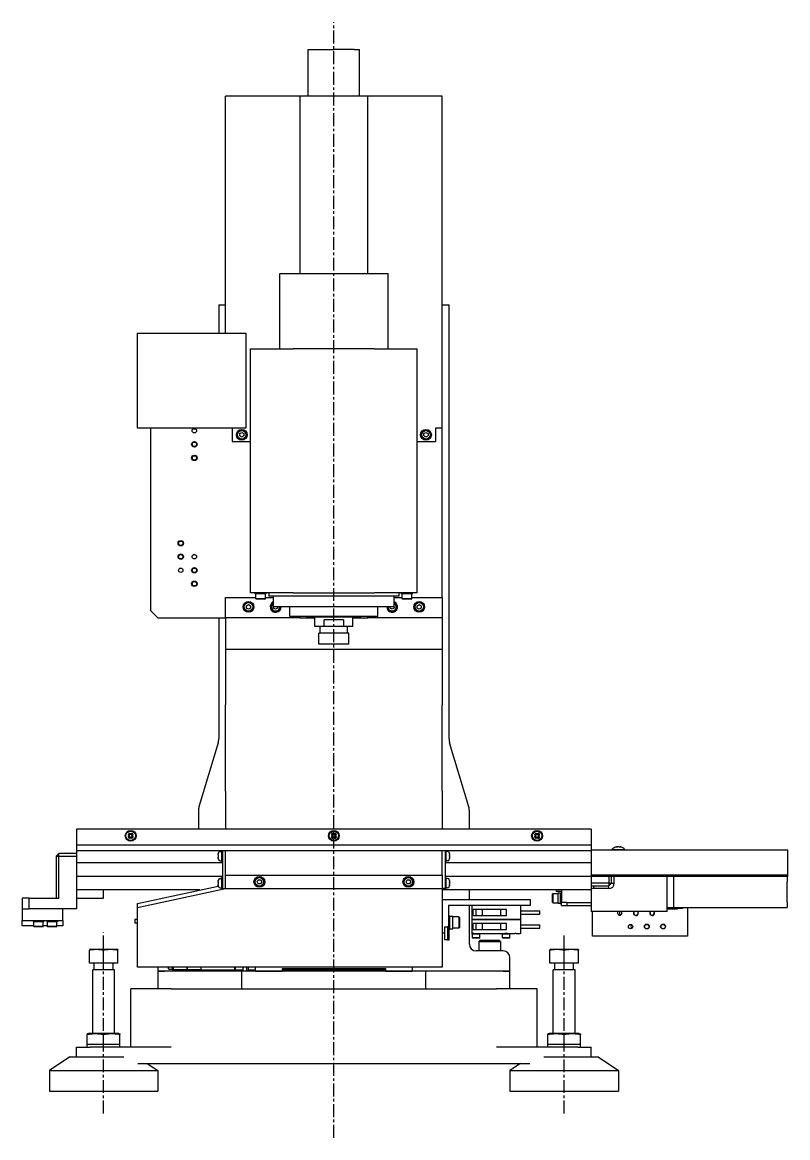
# Model space of a CAD drawing. Header units: millimetres. Extents: x 946 to 5662, y 744 to 2656.
# Drawn here: x 1046 to 1611, y 744 to 1568 of the extents above; entities that cross this region are included whole.
import ezdxf

# ---------------------------------------------------------------- set-up
doc = ezdxf.new("R2010")
doc.units = ezdxf.units.MM
doc.header["$LTSCALE"] = 0.3
doc.linetypes.add('CENTER', pattern=[50.8, 31.75, -6.35, 6.35, -6.35])
for name, color, linetype in [('Bed', 5, 'Continuous'), ('Center', 7, 'CENTER'), ('Culumn', 1, 'Continuous'), ('Head', 6, 'Continuous'), ('Suddle', 22, 'Continuous'), ('Table', 163, 'Continuous')]:
    doc.layers.add(name, color=color, linetype=linetype)

msp = doc.modelspace()

# ---------------------------------------------------------------- linework, layer by layer
at = {"layer": 'Bed'}
for p, q in [((1251.31, 1128.09), (1196.31, 1128.09)), ((1196.31, 1104.52), (1196.31, 1063.69)), ((1356.31, 1104.52), (1356.31, 1063.69)), ((1196.31, 1098.09), (1196.31, 1098.09)), ((1196.31, 1000.11), (1196.31, 1063.69)), ((1356.31, 1000.11), (1356.31, 1063.69)), ((1196.31, 1000.11), (1196.31, 972.09)), ((1356.31, 1000.11), (1356.31, 972.09)), ((1095.81, 883.09), (1095.81, 882.65)), ((1101.06, 883.09), (1095.81, 883.09)), ((1095.81, 883.09), (1095.81, 882.65)), ((1095.81, 873.09), (1095.81, 882.65)), ((1111.56, 883.09), (1101.06, 883.09)), ((1106.31, 873.09), (1106.31, 882.65)), ((1116.81, 883.09), (1111.56, 883.09)), ((1116.81, 883.09), (1116.81, 882.65)), ((1116.81, 883.09), (1116.81, 882.65)), ((1116.81, 873.09), (1116.81, 882.65)), ((1435.81, 883.09), (1435.81, 882.65)), ((1441.06, 883.09), (1435.81, 883.09)), ((1435.81, 883.09), (1435.81, 882.65)), ((1435.81, 873.09), (1435.81, 882.65)), ((1451.56, 883.09), (1441.06, 883.09)), ((1446.31, 873.09), (1446.31, 882.65)), ((1456.81, 883.09), (1451.56, 883.09)), ((1456.81, 883.09), (1456.81, 882.65)), ((1456.81, 883.09), (1456.81, 882.65)), ((1456.81, 873.09), (1456.81, 882.65)), ((1106.31, 873.09), (1095.81, 873.09)), ((1099.31, 868.09), (1099.31, 873.09)), ((1116.81, 873.09), (1106.31, 873.09)), ((1113.31, 868.09), (1113.31, 873.09)), ((1446.31, 873.09), (1435.81, 873.09)), ((1439.31, 868.09), (1439.31, 873.09)), ((1456.81, 873.09), (1446.31, 873.09)), ((1453.31, 868.09), (1453.31, 873.09)), ((1114.31, 868.09), (1098.31, 868.09)), ((1098.31, 821.09), (1098.31, 868.09)), ((1114.31, 821.09), (1114.31, 868.09)), ((1146.31, 867.09), (1146.31, 854.09)), ((1208.31, 854.09), (1208.31, 867.09)), ((1344.31, 854.09), (1344.31, 867.09)), ((1406.31, 854.09), (1406.31, 867.09)), ((1454.31, 868.09), (1438.31, 868.09)), ((1438.31, 821.09), (1438.31, 868.09)), ((1454.31, 821.09), (1454.31, 868.09)), ((1156.31, 854.09), (1126.31, 854.09)), ((1126.31, 811.09), (1126.31, 854.09)), ((1156.31, 854.09), (1396.31, 854.09)), ((1426.31, 854.09), (1396.31, 854.09)), ((1426.31, 811.09), (1426.31, 854.09)), ((1095.25, 821.09), (1094.31, 820.84)), ((1094.31, 820.84), (1094.31, 820.34)), ((1094.31, 820.84), (1094.31, 820.34)), ((1094.31, 813.09), (1094.31, 820.34)), ((1117.47, 821.09), (1095.25, 821.09)), ((1106.31, 813.09), (1106.31, 820.35)), ((1117.47, 821.09), (1118.31, 820.86)), ((1118.31, 820.86), (1118.31, 820.36)), ((1118.31, 820.86), (1118.31, 820.36)), ((1118.31, 813.09), (1118.31, 820.36)), ((1435.25, 821.09), (1434.31, 820.84)), ((1434.31, 820.84), (1434.31, 820.34)), ((1434.31, 820.84), (1434.31, 820.34)), ((1434.31, 813.09), (1434.31, 820.34)), ((1457.47, 821.09), (1435.25, 821.09)), ((1446.31, 813.09), (1446.31, 820.35)), ((1457.47, 821.09), (1458.31, 820.86)), ((1458.31, 820.86), (1458.31, 820.36)), ((1458.31, 820.86), (1458.31, 820.36)), ((1458.31, 813.09), (1458.31, 820.36)), ((1086.31, 811.09), (1096.31, 811.09)), ((1086.31, 803.95), (1086.31, 811.09)), ((1106.31, 813.09), (1094.31, 813.09)), ((1094.31, 811.09), (1094.31, 813.09)), ((1156.31, 811.09), (1096.31, 811.09)), ((1118.31, 813.09), (1106.31, 813.09)), ((1118.31, 811.09), (1118.31, 813.09)), ((1456.31, 811.09), (1396.31, 811.09)), ((1446.31, 813.09), (1434.31, 813.09)), ((1434.31, 811.09), (1434.31, 813.09)), ((1458.31, 813.09), (1446.31, 813.09)), ((1456.31, 811.09), (1466.31, 811.09)), ((1458.31, 811.09), (1458.31, 813.09)), ((1466.31, 803.95), (1466.31, 811.09)), ((1081.31, 803.95), (1066.31, 793.95)), ((1081.31, 803.95), (1121.31, 803.95)), ((1131.66, 799.09), (1420.97, 799.09)), ((1138.6, 799.09), (1146.31, 793.95)), ((1414.03, 799.09), (1406.31, 793.95)), ((1431.31, 803.95), (1471.31, 803.95)), ((1471.31, 803.95), (1486.31, 793.95)), ((1066.31, 793.95), (1146.31, 793.95)), ((1066.31, 793.95), (1066.31, 778.59)), ((1146.31, 793.95), (1146.31, 778.59)), ((1406.31, 793.95), (1486.31, 793.95)), ((1406.31, 793.95), (1406.31, 778.59)), ((1486.31, 793.95), (1486.31, 778.59)), ((1066.31, 778.59), (1146.31, 778.59)), ((1406.31, 778.59), (1486.31, 778.59))]:
    msp.add_line(p, q, dxfattribs=at)
for centre, start, end in [((1181.31, 1038.56), 343.30076, 0), ((1371.31, 1038.56), 180, 196.69924)]:
    msp.add_arc(centre, 10, start, end, dxfattribs=at)
for points, weights in [([(1101.06, 883.09), (1098.63, 883.09), (1095.81, 882.65)], [1, 1.0648829546, 1.0525599143]), ([(1106.31, 882.65), (1103.5, 883.09), (1101.06, 883.09)], [1.0525599143, 1.0648829546, 1]), ([(1111.56, 883.09), (1109.13, 883.09), (1106.31, 882.65)], [1, 1.0648829546, 1.0525599143]), ([(1116.81, 882.65), (1114, 883.09), (1111.56, 883.09)], [1.0525599143, 1.0648829546, 1]), ([(1441.06, 883.09), (1438.63, 883.09), (1435.81, 882.65)], [1, 1.0648829546, 1.0525599143]), ([(1446.31, 882.65), (1443.5, 883.09), (1441.06, 883.09)], [1.0525599143, 1.0648829546, 1]), ([(1451.56, 883.09), (1449.13, 883.09), (1446.31, 882.65)], [1, 1.0648829546, 1.0525599143]), ([(1456.81, 882.65), (1454, 883.09), (1451.56, 883.09)], [1.0525599143, 1.0648829546, 1]), ([(1106.31, 820.35), (1100.32, 821.27), (1094.31, 820.34)], [1.16010290455, 1.33784304892, 1.15825961172]), ([(1118.31, 820.36), (1112.32, 821.29), (1106.31, 820.35)], [1.1622566852, 1.341650574, 1.16039809651]), ([(1446.31, 820.35), (1440.32, 821.27), (1434.31, 820.34)], [1.16010290455, 1.33784304892, 1.15825961172]), ([(1458.31, 820.36), (1452.32, 821.29), (1446.31, 820.35)], [1.1622566852, 1.341650574, 1.16039809651])]:
    msp.add_rational_spline(points, weights, degree=2, dxfattribs=at)
at = {"layer": 'Center'}
for p, q in [((1276.31, 744.23), (1276.31, 1567.6)), ((1106.31, 762.05), (1106.31, 895.61)), ((1446.31, 762.05), (1446.31, 894.35))]:
    msp.add_line(p, q, dxfattribs=at)
at = {"layer": 'Culumn'}
for p, q in [((1191.31, 1359.09), (1196.31, 1359.09)), ((1191.31, 1359.09), (1191.31, 1338.09)), ((1356.31, 1359.09), (1361.31, 1359.09)), ((1361.31, 1038.56), (1361.31, 1359.09)), ((1191.31, 1128.09), (1191.31, 1038.56)), ((1190.89, 1035.68), (1176.74, 988.5)), ((1375.89, 988.5), (1361.74, 1035.68)), ((1176.31, 985.62), (1176.31, 972.09)), ((1376.31, 972.09), (1376.31, 985.62))]:
    msp.add_line(p, q, dxfattribs=at)
for centre, start, end in [((1186.31, 985.62), 163.30076, 180), ((1366.31, 985.62), 0, 16.69924)]:
    msp.add_arc(centre, 10, start, end, dxfattribs=at)
at = {"layer": 'Head'}
for p, q in [((1257.31, 1547.59), (1276.31, 1547.59)), ((1257.31, 1513.09), (1257.31, 1547.59)), ((1291.31, 1547.59), (1276.31, 1547.59)), ((1291.31, 1547.59), (1295.31, 1547.59)), ((1295.31, 1513.09), (1295.31, 1547.59)), ((1251.31, 1513.09), (1196.31, 1513.09)), ((1196.31, 1338.09), (1196.31, 1513.09)), ((1301.31, 1513.09), (1251.31, 1513.09)), ((1251.31, 1382.09), (1251.31, 1513.09)), ((1356.31, 1513.09), (1301.31, 1513.09)), ((1301.31, 1382.09), (1301.31, 1513.09)), ((1356.31, 1268.09), (1356.31, 1513.09)), ((1236.31, 1382.09), (1316.31, 1382.09)), ((1236.31, 1326.49), (1236.31, 1382.09)), ((1316.31, 1326.49), (1316.31, 1382.09)), ((1131.31, 1338.09), (1211.31, 1338.09)), ((1131.31, 1268.09), (1131.31, 1338.09)), ((1211.31, 1338.09), (1211.31, 1268.09)), ((1214.71, 1326.49), (1246.31, 1326.49)), ((1214.71, 1146.49), (1214.71, 1326.49)), ((1306.31, 1326.49), (1246.31, 1326.49)), ((1306.31, 1326.49), (1337.91, 1326.49)), ((1337.91, 1146.49), (1337.91, 1326.49)), ((1211.31, 1268.09), (1131.31, 1268.09)), ((1141.31, 1133.09), (1141.31, 1268.09)), ((1201.31, 1268.09), (1201.31, 1258.09)), ((1351.31, 1268.09), (1351.31, 1258.09)), ((1356.31, 1268.09), (1351.31, 1268.09)), ((1356.31, 1143.09), (1356.31, 1268.09)), ((1206.81, 1263.96), (1208.31, 1264.82)), ((1206.81, 1262.22), (1206.81, 1263.96)), ((1208.31, 1261.36), (1206.81, 1262.22)), ((1208.31, 1264.82), (1209.81, 1263.96)), ((1209.81, 1262.22), (1208.31, 1261.36)), ((1209.81, 1263.96), (1209.81, 1262.22)), ((1342.81, 1263.96), (1344.31, 1264.82)), ((1342.81, 1262.22), (1342.81, 1263.96)), ((1344.31, 1261.36), (1342.81, 1262.22)), ((1344.31, 1264.82), (1345.81, 1263.96)), ((1345.81, 1262.22), (1344.31, 1261.36)), ((1345.81, 1263.96), (1345.81, 1262.22)), ((1201.31, 1258.09), (1214.71, 1258.09)), ((1337.91, 1258.09), (1351.31, 1258.09)), ((1173.94, 1174.59), (1172.69, 1174.59)), ((1246.31, 1146.49), (1214.71, 1146.49)), ((1218.31, 1145.69), (1218.31, 1146.49)), ((1226.31, 1145.69), (1218.31, 1145.69)), ((1218.81, 1142.09), (1218.81, 1145.69)), ((1225.81, 1142.09), (1225.81, 1145.69)), ((1226.31, 1145.69), (1226.31, 1146.49)), ((1228.31, 1146.49), (1228.31, 1144.09)), ((1246.31, 1146.49), (1306.31, 1146.49)), ((1337.91, 1146.49), (1306.31, 1146.49)), ((1324.31, 1146.49), (1324.31, 1144.09)), ((1326.31, 1145.69), (1326.31, 1146.49)), ((1334.31, 1145.69), (1326.31, 1145.69)), ((1326.81, 1142.09), (1326.81, 1145.69)), ((1333.81, 1142.09), (1333.81, 1145.69)), ((1334.31, 1145.69), (1334.31, 1146.49)), ((1196.31, 1143.09), (1218.81, 1143.09)), ((1196.31, 1128.09), (1196.31, 1143.09)), ((1211.81, 1136.96), (1213.31, 1137.82)), ((1211.81, 1135.22), (1211.81, 1136.96)), ((1213.31, 1137.82), (1214.81, 1136.96)), ((1214.81, 1136.96), (1214.81, 1135.22)), ((1225.81, 1142.09), (1218.81, 1142.09)), ((1219.21, 1141.69), (1218.81, 1142.09)), ((1225.41, 1141.69), (1219.21, 1141.69)), ((1225.41, 1141.69), (1225.81, 1142.09)), ((1225.81, 1143.09), (1231.81, 1143.09)), ((1324.31, 1144.09), (1228.31, 1144.09)), ((1231.81, 1136.09), (1231.81, 1144.09)), ((1320.81, 1136.09), (1320.81, 1144.09)), ((1320.81, 1143.09), (1326.81, 1143.09)), ((1333.81, 1142.09), (1326.81, 1142.09)), ((1327.21, 1141.69), (1326.81, 1142.09)), ((1333.41, 1141.69), (1327.21, 1141.69)), ((1333.41, 1141.69), (1333.81, 1142.09)), ((1333.81, 1143.09), (1356.31, 1143.09)), ((1337.81, 1136.96), (1339.31, 1137.82)), ((1337.81, 1135.22), (1337.81, 1136.96)), ((1339.31, 1137.82), (1340.81, 1136.96)), ((1340.81, 1136.96), (1340.81, 1135.22)), ((1356.31, 1143.09), (1356.31, 1128.09)), ((1146.31, 1128.09), (1141.31, 1133.09)), ((1146.31, 1128.09), (1196.31, 1128.09)), ((1196.31, 1128.09), (1196.31, 1098.09)), ((1213.31, 1134.36), (1211.81, 1135.22)), ((1214.81, 1135.22), (1213.31, 1134.36)), ((1276.31, 1136.09), (1231.81, 1136.09)), ((1231.81, 1135.22), (1231.81, 1136.09)), ((1233.31, 1134.36), (1231.81, 1135.22)), ((1234.81, 1135.22), (1233.31, 1134.36)), ((1234.81, 1136.09), (1234.81, 1135.22)), ((1243.81, 1129.09), (1243.81, 1136.09)), ((1276.31, 1129.09), (1243.81, 1129.09)), ((1251.31, 1128.09), (1251.31, 1129.09)), ((1251.31, 1128.09), (1262.31, 1128.09)), ((1256.31, 1128.59), (1256.31, 1129.09)), ((1276.31, 1128.59), (1256.31, 1128.59)), ((1262.31, 1121.59), (1262.31, 1128.59)), ((1320.81, 1136.09), (1276.31, 1136.09)), ((1308.81, 1129.09), (1276.31, 1129.09)), ((1296.31, 1128.59), (1276.31, 1128.59)), ((1290.31, 1121.59), (1290.31, 1128.59)), ((1290.31, 1128.09), (1301.31, 1128.09)), ((1296.31, 1128.59), (1296.31, 1129.09)), ((1301.31, 1128.09), (1301.31, 1129.09)), ((1356.31, 1128.09), (1301.31, 1128.09)), ((1308.81, 1129.09), (1308.81, 1136.09)), ((1317.81, 1135.22), (1317.81, 1136.09)), ((1319.31, 1134.36), (1317.81, 1135.22)), ((1320.81, 1135.22), (1319.31, 1134.36)), ((1320.81, 1136.09), (1320.81, 1135.22)), ((1339.31, 1134.36), (1337.81, 1135.22)), ((1340.81, 1135.22), (1339.31, 1134.36)), ((1356.31, 1128.09), (1356.31, 1104.52)), ((1269.1, 1121.59), (1262.31, 1121.59)), ((1266.31, 1116.59), (1266.31, 1121.59)), ((1269.1, 1121.59), (1269.1, 1126.59)), ((1283.53, 1126.59), (1269.1, 1126.59)), ((1283.53, 1121.59), (1269.1, 1121.59)), ((1283.53, 1126.59), (1283.53, 1121.59)), ((1290.31, 1121.59), (1283.53, 1121.59)), ((1286.31, 1116.59), (1286.31, 1121.59)), ((1276.31, 1116.59), (1265.31, 1116.59)), ((1265.31, 1108.59), (1265.31, 1116.59)), ((1287.31, 1116.59), (1276.31, 1116.59)), ((1287.31, 1108.59), (1287.31, 1116.59)), ((1356.31, 1104.52), (1196.31, 1104.52)), ((1276.31, 1108.59), (1265.31, 1108.59)), ((1287.31, 1108.59), (1276.31, 1108.59))]:
    msp.add_line(p, q, dxfattribs=at)
for centre, radius in [((1173.31, 1266.09), 1.62), ((1208.31, 1263.09), 4), ((1208.31, 1263.09), 3.5), ((1208.31, 1263.09), 3.1), ((1344.31, 1263.09), 4), ((1344.31, 1263.09), 3.5), ((1344.31, 1263.09), 3.1), ((1173.31, 1256.09), 2), ((1173.31, 1256.09), 1.6), ((1173.31, 1246.09), 2), ((1173.31, 1246.09), 1.6), ((1163.31, 1183.09), 2), ((1163.31, 1183.09), 1.6), ((1163.31, 1173.09), 2), ((1163.31, 1173.09), 1.6), ((1173.31, 1173.09), 1.62), ((1163.31, 1163.09), 1.62), ((1173.31, 1163.09), 2), ((1173.31, 1163.09), 1.6), ((1173.31, 1153.09), 2), ((1173.31, 1153.09), 1.6), ((1213.31, 1136.09), 4), ((1213.31, 1136.09), 3.5), ((1213.31, 1136.09), 3.1), ((1339.31, 1136.09), 4), ((1339.31, 1136.09), 3.5), ((1339.31, 1136.09), 3.1)]:
    msp.add_circle(centre, radius, dxfattribs=at)
for centre, radius, start, end in [((1173.31, 1265.09), 2.2, 46.64639, 133.35361), ((1233.31, 1136.09), 4, 112.02431, 0), ((1233.31, 1136.09), 3.5, 115.37693, 0), ((1233.31, 1136.09), 3.1, 118.93853, 0), ((1319.31, 1136.09), 4, 180, 67.97569), ((1319.31, 1136.09), 3.5, 180, 64.62307), ((1319.31, 1136.09), 3.1, 180, 61.06147)]:
    msp.add_arc(centre, radius, start, end, dxfattribs=at)
at = {"layer": 'Suddle'}
for p, q in [((1192.34, 955.59), (1193.31, 955.59)), ((1193.31, 956.09), (1193.31, 952.09)), ((1194.11, 956.09), (1194.11, 932.09)), ((1196.31, 938.09), (1196.31, 956.09)), ((1356.31, 938.09), (1356.31, 956.09)), ((1358.51, 956.09), (1358.51, 932.09)), ((1359.31, 952.09), (1359.31, 956.09)), ((1360.29, 955.59), (1359.31, 955.59)), ((1190.81, 953.43), (1190.95, 953.42)), ((1190.81, 950.75), (1190.95, 950.76)), ((1190.85, 953.58), (1190.95, 953.57)), ((1190.85, 950.6), (1190.95, 950.61)), ((1190.95, 952.92), (1190.95, 953.97)), ((1190.95, 950.21), (1190.95, 951.26)), ((1192.34, 948.59), (1193.31, 948.59)), ((1193.31, 952.09), (1193.31, 948.09)), ((1194.11, 948.09), (1193.31, 948.09)), ((1358.51, 948.09), (1359.31, 948.09)), ((1359.31, 948.09), (1359.31, 952.09)), ((1360.29, 948.59), (1359.31, 948.59)), ((1361.68, 953.97), (1361.68, 952.92)), ((1361.78, 953.58), (1361.68, 953.57)), ((1361.81, 953.43), (1361.68, 953.42)), ((1361.68, 951.26), (1361.68, 950.21)), ((1361.81, 950.75), (1361.68, 950.76)), ((1361.78, 950.6), (1361.68, 950.61)), ((1190.81, 933.43), (1190.95, 933.42)), ((1190.81, 930.75), (1190.95, 930.76)), ((1190.85, 933.58), (1190.95, 933.57)), ((1190.85, 930.6), (1190.95, 930.61)), ((1190.95, 932.92), (1190.95, 933.97)), ((1190.95, 930.21), (1190.95, 931.26)), ((1192.34, 935.59), (1193.31, 935.59)), ((1193.31, 936.09), (1193.31, 932.09)), ((1194.11, 936.09), (1193.31, 936.09)), ((1193.31, 932.09), (1193.31, 928.09)), ((1194.11, 932.09), (1194.11, 928.09)), ((1196.31, 928.09), (1196.31, 938.09)), ((1196.31, 938.09), (1356.31, 938.09)), ((1219.58, 933.09), (1220.45, 934.59)), ((1220.45, 931.59), (1219.58, 933.09)), ((1220.45, 934.59), (1222.18, 934.59)), ((1222.18, 931.59), (1220.45, 931.59)), ((1222.18, 934.59), (1223.05, 933.09)), ((1223.05, 933.09), (1222.18, 931.59)), ((1329.58, 933.09), (1330.45, 934.59)), ((1330.45, 931.59), (1329.58, 933.09)), ((1330.45, 934.59), (1332.18, 934.59)), ((1332.18, 931.59), (1330.45, 931.59)), ((1332.18, 934.59), (1333.05, 933.09)), ((1333.05, 933.09), (1332.18, 931.59)), ((1356.31, 938.09), (1356.31, 928.09)), ((1358.51, 936.09), (1359.31, 936.09)), ((1358.51, 932.09), (1358.51, 928.09)), ((1359.31, 932.09), (1359.31, 936.09)), ((1360.29, 935.59), (1359.31, 935.59)), ((1359.31, 928.09), (1359.31, 932.09)), ((1361.68, 933.97), (1361.68, 932.92)), ((1361.78, 933.58), (1361.68, 933.57)), ((1361.81, 933.43), (1361.68, 933.42)), ((1361.68, 931.26), (1361.68, 930.21)), ((1361.81, 930.75), (1361.68, 930.76)), ((1361.78, 930.6), (1361.68, 930.61)), ((1131.31, 917.16), (1190.96, 930)), ((1131.31, 914.09), (1196.31, 928.09)), ((1176.31, 927.09), (1176.31, 926.85)), ((1192.34, 928.59), (1193.31, 928.59)), ((1194.11, 928.09), (1193.31, 928.09)), ((1194.11, 928.09), (1196.31, 928.09)), ((1196.31, 928.09), (1356.31, 928.09)), ((1356.31, 928.09), (1356.31, 870.09)), ((1358.51, 928.09), (1356.31, 928.09)), ((1358.51, 928.09), (1359.31, 928.09)), ((1360.29, 928.59), (1359.31, 928.59)), ((1376.31, 920.09), (1376.31, 927.09)), ((1131.31, 914.09), (1131.31, 917.16)), ((1131.31, 870.09), (1131.31, 914.09)), ((1356.31, 920.09), (1421.31, 920.09)), ((1360.81, 915.59), (1360.81, 900.01)), ((1421.31, 915.59), (1360.81, 915.59)), ((1376.31, 887.09), (1376.31, 915.59)), ((1378.51, 905.29), (1378.51, 915.59)), ((1414.41, 905.29), (1414.41, 915.59)), ((1421.31, 920.09), (1421.31, 915.59)), ((1360.81, 908.09), (1361.81, 908.09)), ((1361.81, 903.09), (1361.81, 908.09)), ((1361.81, 907.69), (1364.01, 907.69)), ((1364.01, 903.09), (1364.01, 907.69)), ((1368.51, 907.34), (1364.01, 907.34)), ((1368.51, 907.34), (1368.51, 898.84)), ((1369.01, 906.84), (1368.51, 907.34)), ((1369.01, 906.84), (1369.01, 899.34)), ((1381.01, 912.59), (1379.21, 912.59)), ((1379.21, 908.29), (1379.21, 912.59)), ((1379.21, 908.29), (1381.01, 908.29)), ((1381.01, 912.84), (1385.81, 912.84)), ((1381.01, 912.84), (1381.01, 908.04)), ((1385.81, 908.04), (1381.01, 908.04)), ((1385.81, 912.84), (1385.81, 908.04)), ((1399.61, 912.59), (1385.81, 912.59)), ((1385.81, 908.29), (1399.61, 908.29)), ((1403.84, 912.59), (1399.61, 912.59)), ((1399.61, 908.29), (1399.61, 912.59)), ((1399.61, 908.29), (1403.84, 908.29)), ((1403.84, 908.29), (1403.84, 912.59)), ((1414.41, 911.69), (1428.23, 911.69)), ((1414.41, 909.19), (1428.23, 909.19)), ((1428.23, 910.44), (1428.23, 911.69)), ((1428.23, 909.19), (1428.23, 910.44)), ((1129.4, 905.19), (1129.4, 903.94)), ((1131.31, 905.19), (1129.4, 905.19)), ((1129.4, 903.94), (1129.4, 902.69)), ((1131.31, 902.69), (1129.4, 902.69)), ((1358.05, 899.61), (1358.05, 895.01)), ((1360.25, 899.61), (1358.05, 899.61)), ((1360.25, 900.01), (1360.25, 895.01)), ((1361.25, 900.01), (1360.25, 900.01)), ((1361.25, 900.01), (1361.25, 895.01)), ((1361.25, 898.09), (1361.81, 898.09)), ((1361.81, 898.09), (1361.81, 903.09)), ((1361.81, 898.49), (1364.01, 898.49)), ((1364.01, 898.49), (1364.01, 903.09)), ((1368.51, 898.84), (1364.01, 898.84)), ((1369.01, 899.34), (1368.51, 898.84)), ((1379.51, 905.29), (1378.51, 905.29)), ((1378.51, 905.29), (1379.51, 905.29)), ((1378.51, 894.99), (1378.51, 905.29)), ((1381.01, 902.29), (1379.21, 902.29)), ((1379.21, 897.99), (1379.21, 902.29)), ((1379.21, 897.99), (1381.01, 897.99)), ((1379.51, 905.29), (1409.93, 905.29)), ((1409.93, 905.29), (1379.51, 905.29)), ((1381.01, 902.54), (1385.81, 902.54)), ((1381.01, 902.54), (1381.01, 897.74)), ((1385.81, 897.74), (1381.01, 897.74)), ((1385.81, 902.54), (1385.81, 897.74)), ((1399.61, 902.29), (1385.81, 902.29)), ((1385.81, 897.99), (1399.61, 897.99)), ((1403.84, 902.29), (1399.61, 902.29)), ((1399.61, 897.99), (1399.61, 902.29)), ((1399.61, 897.99), (1403.84, 897.99)), ((1403.84, 897.99), (1403.84, 902.29)), ((1410.8, 905.29), (1409.93, 905.29)), ((1409.93, 905.29), (1410.8, 905.29)), ((1410.8, 905.29), (1411.37, 905.29)), ((1411.37, 905.29), (1410.8, 905.29)), ((1411.37, 905.29), (1411.8, 905.29)), ((1411.8, 905.29), (1411.37, 905.29)), ((1411.8, 905.29), (1413.91, 905.29)), ((1413.91, 905.29), (1411.8, 905.29)), ((1414.41, 905.29), (1413.91, 905.29)), ((1413.91, 905.29), (1414.41, 905.29)), ((1414.41, 894.99), (1414.41, 905.29)), ((1414.41, 901.39), (1428.23, 901.39)), ((1414.41, 898.89), (1428.23, 898.89)), ((1428.23, 900.14), (1428.23, 901.39)), ((1428.23, 898.89), (1428.23, 900.14)), ((1358.05, 895.09), (1356.31, 895.09)), ((1358.05, 895.01), (1358.05, 890.41)), ((1360.25, 890.41), (1358.05, 890.41)), ((1360.25, 895.01), (1360.25, 890.01)), ((1361.25, 890.01), (1360.25, 890.01)), ((1361.25, 895.01), (1361.25, 890.01)), ((1378.51, 894.99), (1378.31, 894.99)), ((1378.31, 894.49), (1378.31, 894.99)), ((1384.31, 894.49), (1378.31, 894.49)), ((1379.51, 894.99), (1378.51, 894.99)), ((1378.56, 891.79), (1378.56, 894.49)), ((1384.06, 891.79), (1378.56, 891.79)), ((1378.86, 891.49), (1378.56, 891.79)), ((1383.76, 891.49), (1378.86, 891.49)), ((1379.51, 894.99), (1402.44, 894.99)), ((1384.31, 890.09), (1383.31, 889.09)), ((1383.76, 891.49), (1384.06, 891.79)), ((1384.06, 891.79), (1384.06, 894.49)), ((1384.31, 894.49), (1384.31, 894.99)), ((1384.31, 890.09), (1398.31, 890.09)), ((1398.31, 890.09), (1399.31, 889.09)), ((1400.51, 894.49), (1400.51, 894.99)), ((1406.51, 894.49), (1400.51, 894.49)), ((1400.76, 891.79), (1400.76, 894.49)), ((1406.26, 891.79), (1400.76, 891.79)), ((1401.06, 891.49), (1400.76, 891.79)), ((1405.96, 891.49), (1401.06, 891.49)), ((1404.59, 894.99), (1402.44, 894.99)), ((1404.59, 894.99), (1409.93, 894.99)), ((1405.96, 891.49), (1406.26, 891.79)), ((1406.26, 891.79), (1406.26, 894.49)), ((1406.51, 894.49), (1406.51, 894.99)), ((1410.8, 894.99), (1409.93, 894.99)), ((1410.8, 894.99), (1411.37, 894.99)), ((1411.37, 894.99), (1411.8, 894.99)), ((1411.8, 894.99), (1413.91, 894.99)), ((1414.41, 894.99), (1413.91, 894.99)), ((1401.31, 882.09), (1381.31, 882.09)), ((1383.31, 889.09), (1399.31, 889.09)), ((1383.31, 889.09), (1383.31, 882.09)), ((1399.31, 889.09), (1399.31, 882.09)), ((1406.31, 867.09), (1406.31, 877.09)), ((1356.31, 870.09), (1131.31, 870.09)), ((1146.31, 870.09), (1146.31, 867.09)), ((1146.31, 867.09), (1151.31, 867.09)), ((1151.31, 867.09), (1146.31, 867.09)), ((1208.31, 867.09), (1151.31, 867.09)), ((1208.31, 867.09), (1151.31, 867.09)), ((1154.21, 868.84), (1154.21, 870.09)), ((1154.21, 868.84), (1154.51, 868.54)), ((1154.51, 868.54), (1154.51, 870.09)), ((1154.51, 868.54), (1157.21, 868.54)), ((1157.21, 868.29), (1157.21, 870.09)), ((1157.21, 868.29), (1157.71, 868.29)), ((1157.71, 870.09), (1157.71, 869.99)), ((1157.71, 869.99), (1157.71, 868.99)), ((1157.71, 868.49), (1157.71, 868.99)), ((1157.71, 868.49), (1168.01, 868.49)), ((1157.71, 868.29), (1157.71, 868.49)), ((1167.51, 868.29), (1167.51, 868.49)), ((1167.51, 868.29), (1168.01, 868.29)), ((1168.01, 870.09), (1168.01, 869.99)), ((1168.01, 869.99), (1168.01, 870.09)), ((1168.01, 869.99), (1168.01, 868.99)), ((1168.01, 868.99), (1168.01, 869.99)), ((1168.01, 868.49), (1168.01, 868.99)), ((1168.01, 868.99), (1168.01, 868.49)), ((1168.01, 868.49), (1178.31, 868.49)), ((1168.01, 868.29), (1168.01, 868.49)), ((1178.31, 868.09), (1178.31, 870.09)), ((1178.31, 868.09), (1203.81, 868.09)), ((1203.21, 868.69), (1203.21, 870.09)), ((1203.21, 868.69), (1203.81, 868.09)), ((1203.81, 868.09), (1203.81, 870.09)), ((1203.81, 868.09), (1209.21, 868.09)), ((1344.31, 867.09), (1208.31, 867.09)), ((1209.21, 870.09), (1209.21, 867.09)), ((1211.71, 870.09), (1211.71, 867.09)), ((1213.31, 867.34), (1211.71, 867.34)), ((1213.31, 868.09), (1213.31, 870.09)), ((1213.31, 868.09), (1213.31, 867.34)), ((1213.31, 868.09), (1218.31, 868.09)), ((1218.31, 870.09), (1218.31, 867.09)), ((1218.31, 867.09), (1238.31, 867.09)), ((1238.31, 867.09), (1238.31, 869.09)), ((1238.31, 869.09), (1314.31, 869.09)), ((1265.31, 868.09), (1238.31, 868.09)), ((1265.31, 868.09), (1265.3, 869.09)), ((1265.31, 868.09), (1268.31, 868.09)), ((1268.31, 868.09), (1271.31, 868.09)), ((1271.31, 868.09), (1271.32, 869.09)), ((1281.31, 868.09), (1271.31, 868.09)), ((1281.31, 868.09), (1281.3, 869.09)), ((1281.31, 868.09), (1284.31, 868.09)), ((1284.31, 868.09), (1287.31, 868.09)), ((1287.31, 868.09), (1287.32, 869.09)), ((1314.31, 868.09), (1287.31, 868.09)), ((1314.31, 869.09), (1314.31, 867.09)), ((1314.31, 867.09), (1334.31, 867.09)), ((1334.31, 867.09), (1334.31, 870.09)), ((1401.31, 867.09), (1344.31, 867.09)), ((1401.31, 867.09), (1344.31, 867.09)), ((1401.31, 867.09), (1406.31, 867.09)), ((1406.31, 867.09), (1401.31, 867.09))]:
    msp.add_line(p, q, dxfattribs=at)
for centre, radius in [((1221.31, 933.09), 4), ((1221.31, 933.09), 3.5), ((1221.31, 933.09), 3.1), ((1331.31, 933.09), 4), ((1331.31, 933.09), 3.5), ((1331.31, 933.09), 3.1)]:
    msp.add_circle(centre, radius, dxfattribs=at)
for centre, radius, start, end in [((1192.34, 954.29), 1.3, 90, 163.39845), ((1360.29, 954.29), 1.3, 16.60155, 90), ((1199.71, 952.09), 9, 163.39845, 171.42799), ((1199.71, 952.09), 9, 188.57201, 196.60155), ((1192.34, 949.89), 1.3, 196.60155, 270), ((1360.29, 949.89), 1.3, 270, 343.39845), ((1352.91, 952.09), 9, 8.57201, 16.60155), ((1352.91, 952.09), 9, 343.39845, 351.42799), ((1199.71, 932.09), 9, 163.39845, 171.42799), ((1199.71, 932.09), 9, 188.57201, 196.60155), ((1192.34, 934.29), 1.3, 90, 163.39845), ((1360.29, 934.29), 1.3, 16.60155, 90), ((1352.91, 932.09), 9, 8.57201, 16.60155), ((1352.91, 932.09), 9, 343.39845, 351.42799), ((1192.34, 929.89), 1.3, 196.60155, 270), ((1360.29, 929.89), 1.3, 270, 343.39845), ((1381.31, 887.09), 5, 180, 270), ((1401.31, 877.09), 5, 0, 90)]:
    msp.add_arc(centre, radius, start, end, dxfattribs=at)
for centre, major_axis, ratio, start_param, end_param in [((1199.75, 952.48), (-8.95, 0.9), 0.34202, 6.216564, 6.266328), ((1199.75, 951.95), (8.67, 2.39), 0.934965, 2.78865, 2.838413), ((1199.75, 952.23), (8.67, -2.39), 0.934965, 3.444772, 3.494536), ((1199.75, 951.7), (-8.95, -0.9), 0.34202, 0.016858, 0.066621), ((1199.72, 952.19), (-8.95, 0.9), 0.694658, 6.140322, 6.203523), ((1199.72, 951.99), (8.95, 0.93), 0.71572, 2.854776, 2.917978), ((1199.72, 952.18), (8.95, -0.93), 0.71572, 3.365208, 3.428409), ((1199.72, 951.99), (-8.95, -0.9), 0.694658, 0.079662, 0.142864), ((1352.9, 952.19), (-8.95, -0.9), 0.694658, 3.221255, 3.284456), ((1352.9, 951.99), (8.95, -0.93), 0.71572, 0.223615, 0.286817), ((1352.9, 952.18), (8.95, 0.93), 0.71572, 5.996369, 6.05957), ((1352.9, 951.99), (-8.95, 0.9), 0.694658, 2.998729, 3.061931), ((1352.87, 952.48), (-8.95, -0.9), 0.34202, 3.15845, 3.208214), ((1352.87, 951.95), (8.67, -2.39), 0.934965, 0.30318, 0.352943), ((1352.87, 952.23), (8.67, 2.39), 0.934965, 5.930242, 5.980006), ((1352.87, 951.7), (-8.95, 0.9), 0.34202, 3.074972, 3.124735), ((1199.75, 932.48), (-8.95, 0.9), 0.34202, 6.216564, 6.266328), ((1199.75, 931.95), (8.67, 2.39), 0.934965, 2.78865, 2.838413), ((1199.75, 932.23), (8.67, -2.39), 0.934965, 3.444772, 3.494536), ((1199.75, 931.7), (-8.95, -0.9), 0.34202, 0.016858, 0.066621), ((1199.72, 932.19), (-8.95, 0.9), 0.694658, 6.140322, 6.203523), ((1199.72, 931.99), (8.95, 0.93), 0.71572, 2.854776, 2.917978), ((1199.72, 932.18), (8.95, -0.93), 0.71572, 3.365208, 3.428409), ((1199.72, 931.99), (-8.95, -0.9), 0.694658, 0.079662, 0.142864), ((1352.9, 932.19), (-8.95, -0.9), 0.694658, 3.221255, 3.284456), ((1352.9, 931.99), (8.95, -0.93), 0.71572, 0.223615, 0.286817), ((1352.9, 932.18), (8.95, 0.93), 0.71572, 5.996369, 6.05957), ((1352.9, 931.99), (-8.95, 0.9), 0.694658, 2.998729, 3.061931), ((1352.87, 932.48), (-8.95, -0.9), 0.34202, 3.15845, 3.208214), ((1352.87, 931.95), (8.67, -2.39), 0.934965, 0.30318, 0.352943), ((1352.87, 932.23), (8.67, 2.39), 0.934965, 5.930242, 5.980006), ((1352.87, 931.7), (-8.95, 0.9), 0.34202, 3.074972, 3.124735)]:
    msp.add_ellipse(centre, major_axis=major_axis, ratio=ratio, start_param=start_param, end_param=end_param, dxfattribs=at)
at = {"layer": 'Table'}
for p, q in [((1086.31, 972.09), (1086.31, 960.29)), ((1466.31, 972.09), (1086.31, 972.09)), ((1466.31, 972.09), (1466.31, 960.29)), ((1124.82, 967.51), (1124.96, 967.51)), ((1124.82, 966.67), (1124.96, 966.67)), ((1124.97, 967.09), (1125.17, 967.09)), ((1125.89, 968.58), (1125.89, 968.44)), ((1125.89, 965.6), (1125.89, 965.74)), ((1126.31, 968.43), (1126.31, 968.23)), ((1126.31, 965.75), (1126.31, 965.94)), ((1126.73, 968.58), (1126.73, 968.44)), ((1126.73, 965.6), (1126.73, 965.74)), ((1127.66, 967.09), (1127.46, 967.09)), ((1127.81, 967.51), (1127.67, 967.51)), ((1127.81, 966.67), (1127.67, 966.67)), ((1274.82, 967.51), (1274.96, 967.51)), ((1274.82, 966.67), (1274.96, 966.67)), ((1274.97, 967.09), (1275.17, 967.09)), ((1275.89, 968.58), (1275.89, 968.44)), ((1275.89, 965.6), (1275.89, 965.74)), ((1276.31, 968.43), (1276.31, 968.23)), ((1276.31, 965.75), (1276.31, 965.94)), ((1276.73, 968.58), (1276.73, 968.44)), ((1276.73, 965.6), (1276.73, 965.74)), ((1277.66, 967.09), (1277.46, 967.09)), ((1277.81, 967.51), (1277.67, 967.51)), ((1277.81, 966.67), (1277.67, 966.67)), ((1424.82, 967.51), (1424.96, 967.51)), ((1424.82, 966.67), (1424.96, 966.67)), ((1424.97, 967.09), (1425.17, 967.09)), ((1425.89, 968.58), (1425.89, 968.44)), ((1425.89, 965.6), (1425.89, 965.74)), ((1426.31, 968.43), (1426.31, 968.23)), ((1426.31, 965.75), (1426.31, 965.94)), ((1426.73, 968.58), (1426.73, 968.44)), ((1426.73, 965.6), (1426.73, 965.74)), ((1427.66, 967.09), (1427.46, 967.09)), ((1427.81, 967.51), (1427.67, 967.51)), ((1427.81, 966.67), (1427.67, 966.67)), ((1466.31, 960.29), (1086.31, 960.29)), ((1086.31, 960.29), (1086.31, 956.09)), ((1466.31, 956.09), (1086.31, 956.09)), ((1086.31, 956.09), (1086.31, 947.09)), ((1466.31, 960.29), (1466.31, 956.09)), ((1466.31, 956.69), (1611.31, 956.69)), ((1466.31, 956.09), (1466.31, 947.09)), ((1481.61, 956.98), (1491.01, 956.98)), ((1481.61, 956.98), (1481.61, 956.69)), ((1484.4, 958.82), (1485.46, 958.82)), ((1484.81, 958.99), (1484.82, 958.82)), ((1484.95, 959.04), (1484.98, 958.82)), ((1487.17, 958.82), (1488.23, 958.82)), ((1487.67, 959.04), (1487.65, 958.82)), ((1487.82, 958.99), (1487.81, 958.82)), ((1491.01, 956.98), (1491.01, 956.69)), ((1611.31, 938.3), (1611.31, 956.69)), ((1071.31, 952.09), (1073.31, 954.09)), ((1071.31, 952.09), (1071.31, 921.09)), ((1071.31, 952.09), (1073.31, 952.09)), ((1086.31, 954.09), (1073.31, 954.09)), ((1073.31, 952.09), (1073.31, 954.09)), ((1073.31, 952.09), (1086.31, 952.09)), ((1073.31, 921.09), (1073.31, 952.09)), ((1086.31, 947.09), (1086.31, 937.09)), ((1194.11, 947.09), (1086.31, 947.09)), ((1466.31, 947.09), (1358.51, 947.09)), ((1466.31, 947.09), (1466.31, 937.09)), ((1086.31, 937.09), (1086.31, 927.09)), ((1194.11, 937.09), (1086.31, 937.09)), ((1466.31, 937.09), (1358.51, 937.09)), ((1466.31, 938.3), (1611.31, 938.3)), ((1466.31, 937.17), (1611.31, 937.17)), ((1466.31, 937.09), (1466.31, 932.09)), ((1479.31, 932.09), (1466.31, 932.09)), ((1466.31, 932.09), (1466.31, 930.09)), ((1479.31, 937.17), (1479.31, 932.09)), ((1479.31, 932.09), (1481.31, 932.09)), ((1479.31, 930.09), (1481.31, 932.09)), ((1479.31, 932.09), (1479.31, 930.09)), ((1481.31, 932.09), (1481.31, 937.17)), ((1481.31, 932.09), (1483.31, 932.09)), ((1483.31, 932.09), (1483.31, 937.17)), ((1522.31, 911.09), (1522.31, 937.17)), ((1527.31, 914.21), (1527.31, 937.17)), ((1610.81, 937.17), (1610.81, 933.09)), ((1610.81, 936.94), (1611.31, 936.94)), ((1610.81, 918.09), (1610.81, 933.09)), ((1611.31, 937.17), (1611.31, 938.3)), ((1611.31, 936.94), (1611.31, 937.17)), ((1086.31, 927.09), (1086.31, 913.09)), ((1177.42, 927.09), (1086.31, 927.09)), ((1106.31, 921.09), (1106.31, 927.09)), ((1466.31, 927.09), (1356.31, 927.09)), ((1437.81, 924.17), (1438.21, 924.57)), ((1437.81, 921.07), (1437.81, 924.17)), ((1438.21, 921.07), (1438.21, 924.57)), ((1438.21, 924.57), (1441.81, 924.57)), ((1440.31, 927.09), (1440.31, 926.09)), ((1444.31, 926.09), (1440.31, 926.09)), ((1441.81, 921.07), (1441.81, 924.87)), ((1441.81, 924.87), (1443.51, 924.87)), ((1443.51, 921.07), (1443.51, 925.07)), ((1443.51, 925.07), (1444.31, 925.07)), ((1444.31, 927.09), (1444.31, 918.16)), ((1466.31, 930.09), (1479.31, 930.09)), ((1466.31, 930.09), (1466.31, 927.09)), ((1466.31, 927.09), (1466.31, 911.09)), ((1479.31, 928.09), (1467.31, 928.09)), ((1468.31, 930.09), (1468.31, 929.09)), ((1479.31, 928.09), (1479.31, 930.09)), ((1046.31, 921.09), (1046.31, 913.09)), ((1051.31, 921.09), (1046.31, 921.09)), ((1051.31, 913.09), (1051.31, 921.09)), ((1051.31, 921.09), (1073.31, 921.09)), ((1086.31, 921.09), (1106.31, 921.09)), ((1437.81, 917.97), (1437.81, 921.07)), ((1437.81, 917.97), (1438.21, 917.57)), ((1438.21, 917.57), (1438.21, 921.07)), ((1438.21, 917.57), (1441.81, 917.57)), ((1441.81, 917.27), (1441.81, 921.07)), ((1441.81, 917.27), (1443.51, 917.27)), ((1443.51, 917.07), (1443.51, 921.07)), ((1443.51, 917.07), (1444.31, 917.07)), ((1444.31, 918.16), (1448.31, 918.16)), ((1444.31, 915.59), (1444.31, 918.16)), ((1444.31, 915.59), (1448.31, 915.59)), ((1448.31, 918.16), (1448.31, 917.59)), ((1466.31, 917.59), (1448.31, 917.59)), ((1448.31, 917.59), (1448.31, 915.59)), ((1448.31, 915.59), (1466.31, 915.59)), ((1522.31, 914.21), (1527.31, 914.21)), ((1527.31, 914.21), (1527.31, 913.09)), ((1527.31, 914.09), (1610.81, 914.09)), ((1528.11, 914.09), (1528.11, 912.83)), ((1529.81, 914.09), (1529.81, 913.03)), ((1533.41, 914.09), (1533.41, 913.33)), ((1533.81, 914.09), (1533.81, 913.73)), ((1537.31, 914.09), (1537.31, 893.09)), ((1610.81, 918.09), (1610.81, 914.09)), ((1046.31, 913.09), (1046.31, 904.59)), ((1046.31, 913.09), (1051.31, 913.09)), ((1086.31, 913.09), (1051.31, 913.09)), ((1076.31, 904.59), (1076.31, 913.09)), ((1522.31, 911.09), (1466.31, 911.09)), ((1467.31, 893.09), (1467.31, 911.09)), ((1522.31, 913.09), (1527.31, 913.09)), ((1527.31, 913.09), (1527.31, 912.83)), ((1528.11, 912.83), (1527.31, 912.83)), ((1529.81, 913.03), (1528.11, 913.03)), ((1533.41, 913.33), (1529.81, 913.33)), ((1533.81, 913.73), (1533.41, 913.33)), ((1046.31, 900.59), (1046.31, 904.59)), ((1046.31, 904.59), (1076.31, 904.59)), ((1054.81, 900.59), (1046.31, 900.59)), ((1054.31, 904.59), (1054.31, 903.79)), ((1054.31, 903.79), (1062.31, 903.79)), ((1054.81, 900.19), (1054.81, 903.79)), ((1058.31, 900.19), (1054.81, 900.19)), ((1055.21, 899.79), (1054.81, 900.19)), ((1058.31, 899.79), (1055.21, 899.79)), ((1061.81, 900.19), (1058.31, 900.19)), ((1061.41, 899.79), (1058.31, 899.79)), ((1061.41, 899.79), (1061.81, 900.19)), ((1061.81, 900.19), (1061.81, 903.79)), ((1064.81, 900.59), (1061.81, 900.59)), ((1062.31, 904.59), (1062.31, 903.79)), ((1064.31, 904.59), (1064.31, 903.79)), ((1064.31, 903.79), (1072.31, 903.79)), ((1064.81, 900.19), (1064.81, 903.79)), ((1068.31, 900.19), (1064.81, 900.19)), ((1065.21, 899.79), (1064.81, 900.19)), ((1068.31, 899.79), (1065.21, 899.79)), ((1071.81, 900.19), (1068.31, 900.19)), ((1071.41, 899.79), (1068.31, 899.79)), ((1071.41, 899.79), (1071.81, 900.19)), ((1071.81, 900.19), (1071.81, 903.79)), ((1076.31, 900.59), (1071.81, 900.59)), ((1072.31, 904.59), (1072.31, 903.79)), ((1076.31, 904.59), (1076.31, 900.59)), ((1537.31, 893.09), (1467.31, 893.09))]:
    msp.add_line(p, q, dxfattribs=at)
for centre, radius in [((1126.31, 967.09), 4), ((1126.31, 967.09), 3.5), ((1276.31, 967.09), 4), ((1276.31, 967.09), 3.5), ((1426.31, 967.09), 4), ((1426.31, 967.09), 3.5), ((1495.31, 900.09), 1.62), ((1507.31, 900.09), 1.8), ((1507.31, 900.09), 1.6), ((1519.31, 900.09), 1.8), ((1519.31, 900.09), 1.6)]:
    msp.add_circle(centre, radius, dxfattribs=at)
for centre, radius, start, end in [((1126.31, 967.09), 2.05, 113.77755, 156.22245), ((1126.31, 967.09), 2.05, 203.77755, 246.22245), ((1126.31, 967.09), 1.15, 90, 180), ((1126.31, 967.09), 1.15, 180, 270), ((1126.31, 967.09), 1.15, 0, 90), ((1126.31, 967.09), 1.15, 270, 0), ((1126.31, 967.09), 2.05, 23.77755, 66.22245), ((1126.31, 967.09), 2.05, 293.77755, 336.22245), ((1276.31, 967.09), 2.05, 113.77755, 156.22245), ((1276.31, 967.09), 2.05, 203.77755, 246.22245), ((1276.31, 967.09), 1.15, 90, 180), ((1276.31, 967.09), 1.15, 180, 270), ((1276.31, 967.09), 1.15, 0, 90), ((1276.31, 967.09), 1.15, 270, 0), ((1276.31, 967.09), 2.05, 23.77755, 66.22245), ((1276.31, 967.09), 2.05, 293.77755, 336.22245), ((1426.31, 967.09), 2.05, 113.77755, 156.22245), ((1426.31, 967.09), 2.05, 203.77755, 246.22245), ((1426.31, 967.09), 1.15, 90, 180), ((1426.31, 967.09), 1.15, 180, 270), ((1426.31, 967.09), 1.15, 0, 90), ((1426.31, 967.09), 1.15, 270, 0), ((1426.31, 967.09), 2.05, 23.77755, 66.22245), ((1426.31, 967.09), 2.05, 293.77755, 336.22245), ((1486.31, 953.09), 6.1, 102.88202, 140.39807), ((1486.31, 953.09), 6.1, 39.60193, 77.11798), ((1479.31, 932.09), 4, 270, 360), ((1467.31, 929.09), 1, 270, 0), ((1487.31, 910.09), 1.62, 142.02013, 37.97987), ((1489.31, 910.09), 2.2, 152.96431, 225.2129), ((1499.31, 910.09), 1.8, 146.25101, 180), ((1499.31, 910.09), 1.8, 180, 33.74899), ((1499.31, 910.09), 1.6, 141.31781, 0), ((1499.31, 910.09), 1.6, 0, 38.68219), ((1511.31, 910.09), 1.8, 146.25101, 180), ((1511.31, 910.09), 1.8, 180, 33.74899), ((1511.31, 910.09), 1.6, 141.31781, 0), ((1511.31, 910.09), 1.6, 0, 38.68219), ((1497.81, 900.09), 2.2, 140.18581, 219.81419)]:
    msp.add_arc(centre, radius, start, end, dxfattribs=at)
for centre, major_axis, ratio, start_param, end_param in [((1126.22, 966.99), (-6.27, 6.46), 0.072069, 1.358098, 1.4213), ((1126.22, 967.18), (6.27, 6.46), 0.072069, 1.720293, 1.783495), ((1125.92, 966.95), (-3.09, 8.44), 0.094146, 1.469749, 1.519513), ((1125.92, 967.23), (3.09, 8.44), 0.094146, 1.62208, 1.671843), ((1126.41, 967.19), (-6.46, 6.27), 0.072069, 4.861886, 4.925087), ((1126.41, 966.99), (6.46, 6.27), 0.072069, 4.499691, 4.562892), ((1126.46, 967.48), (-8.44, 3.09), 0.094146, 4.763673, 4.813436), ((1126.46, 966.7), (8.44, 3.09), 0.094146, 4.611342, 4.661105), ((1126.17, 967.48), (8.44, 3.09), 0.094146, 1.469749, 1.519513), ((1126.17, 966.7), (-8.44, 3.09), 0.094146, 1.62208, 1.671843), ((1126.22, 967.19), (6.46, 6.27), 0.072069, 1.358098, 1.4213), ((1126.22, 966.99), (-6.46, 6.27), 0.072069, 1.720293, 1.783495), ((1126.7, 966.95), (3.09, 8.44), 0.094146, 4.763673, 4.813436), ((1126.7, 967.23), (-3.09, 8.44), 0.094146, 4.611342, 4.661105), ((1126.41, 966.99), (6.27, 6.46), 0.072069, 4.861886, 4.925087), ((1126.41, 967.18), (-6.27, 6.46), 0.072069, 4.499691, 4.562892), ((1276.22, 966.99), (-6.27, 6.46), 0.072069, 1.358098, 1.4213), ((1276.22, 967.18), (6.27, 6.46), 0.072069, 1.720293, 1.783495), ((1275.92, 966.95), (-3.09, 8.44), 0.094146, 1.469749, 1.519513), ((1275.92, 967.23), (3.09, 8.44), 0.094146, 1.62208, 1.671843), ((1276.41, 967.19), (-6.46, 6.27), 0.072069, 4.861886, 4.925087), ((1276.41, 966.99), (6.46, 6.27), 0.072069, 4.499691, 4.562892), ((1276.46, 967.48), (-8.44, 3.09), 0.094146, 4.763673, 4.813436), ((1276.46, 966.7), (8.44, 3.09), 0.094146, 4.611342, 4.661105), ((1276.17, 967.48), (8.44, 3.09), 0.094146, 1.469749, 1.519513), ((1276.17, 966.7), (-8.44, 3.09), 0.094146, 1.62208, 1.671843), ((1276.22, 967.19), (6.46, 6.27), 0.072069, 1.358098, 1.4213), ((1276.22, 966.99), (-6.46, 6.27), 0.072069, 1.720293, 1.783495), ((1276.7, 966.95), (3.09, 8.44), 0.094146, 4.763673, 4.813436), ((1276.7, 967.23), (-3.09, 8.44), 0.094146, 4.611342, 4.661105), ((1276.41, 966.99), (6.27, 6.46), 0.072069, 4.861886, 4.925087), ((1276.41, 967.18), (-6.27, 6.46), 0.072069, 4.499691, 4.562892), ((1426.22, 966.99), (-6.27, 6.46), 0.072069, 1.358098, 1.4213), ((1426.22, 967.18), (6.27, 6.46), 0.072069, 1.720293, 1.783495), ((1425.92, 966.95), (-3.09, 8.44), 0.094146, 1.469749, 1.519513), ((1425.92, 967.23), (3.09, 8.44), 0.094146, 1.62208, 1.671843), ((1426.41, 967.19), (-6.46, 6.27), 0.072069, 4.861886, 4.925087), ((1426.41, 966.99), (6.46, 6.27), 0.072069, 4.499691, 4.562892), ((1426.46, 967.48), (-8.44, 3.09), 0.094146, 4.763673, 4.813436), ((1426.46, 966.7), (8.44, 3.09), 0.094146, 4.611342, 4.661105), ((1426.17, 967.48), (8.44, 3.09), 0.094146, 1.469749, 1.519513), ((1426.17, 966.7), (-8.44, 3.09), 0.094146, 1.62208, 1.671843), ((1426.22, 967.19), (6.46, 6.27), 0.072069, 1.358098, 1.4213), ((1426.22, 966.99), (-6.46, 6.27), 0.072069, 1.720293, 1.783495), ((1426.7, 966.95), (3.09, 8.44), 0.094146, 4.763673, 4.813436), ((1426.7, 967.23), (-3.09, 8.44), 0.094146, 4.611342, 4.661105), ((1426.41, 966.99), (6.27, 6.46), 0.072069, 4.861886, 4.925087), ((1426.41, 967.18), (-6.27, 6.46), 0.072069, 4.499691, 4.562892), ((1486.05, 953.06), (-0.61, 6.06), 0.694658, 0.154063, 0.256261), ((1485.65, 953.02), (-0.61, 6.03), 0.34202, 0.042769, 0.116796), ((1486.57, 953.06), (0.63, 6.06), 0.71572, 0.298016, 0.400214), ((1486.56, 953.02), (1.61, 5.84), 0.934965, 0.329091, 0.403118), ((1486.07, 953.02), (-1.61, 5.84), 0.934965, 5.880067, 5.954094), ((1486.06, 953.06), (-0.63, 6.06), 0.71572, 5.882971, 5.985169), ((1486.98, 953.02), (0.61, 6.03), 0.34202, 6.166389, 6.240416), ((1486.57, 953.06), (0.61, 6.06), 0.694658, 6.026924, 6.129122)]:
    msp.add_ellipse(centre, major_axis=major_axis, ratio=ratio, start_param=start_param, end_param=end_param, dxfattribs=at)
for points, weights in [([(1124.96, 967.51), (1124.75, 967.67), (1124.44, 967.92)], [1.06841974369, 1.11510954333, 1.11769305857]), ([(1124.44, 966.26), (1124.75, 966.5), (1124.96, 966.67)], [1.11769305857, 1.11510954333, 1.06841974369]), ([(1125.17, 967.09), (1125.08, 967.28), (1124.96, 967.51)], [1, 1.09376357275, 1.14183992072]), ([(1124.96, 966.67), (1125.08, 966.9), (1125.17, 967.09)], [1.14183992072, 1.09376357275, 1]), ([(1125.49, 968.97), (1125.73, 968.65), (1125.89, 968.44)], [1.11769305857, 1.11510954333, 1.06841974369]), ([(1125.89, 965.74), (1125.73, 965.52), (1125.49, 965.21)], [1.06841974369, 1.11510954333, 1.11769305857]), ([(1125.89, 968.44), (1126.13, 968.32), (1126.31, 968.23)], [1.14183992072, 1.09376357275, 1]), ([(1126.31, 965.94), (1126.13, 965.86), (1125.89, 965.74)], [1, 1.09376357275, 1.14183992072]), ([(1126.31, 968.23), (1126.5, 968.32), (1126.73, 968.44)], [1, 1.09376357275, 1.14183992072]), ([(1126.73, 965.74), (1126.5, 965.86), (1126.31, 965.94)], [1.14183992072, 1.09376357275, 1]), ([(1126.73, 968.44), (1126.9, 968.65), (1127.14, 968.97)], [1.06841974369, 1.11510954333, 1.11769305857]), ([(1127.14, 965.21), (1126.9, 965.52), (1126.73, 965.74)], [1.11769305857, 1.11510954333, 1.06841974369]), ([(1127.67, 967.51), (1127.54, 967.28), (1127.46, 967.09)], [1.14183992072, 1.09376357275, 1]), ([(1127.46, 967.09), (1127.54, 966.9), (1127.67, 966.67)], [1, 1.09376357275, 1.14183992072]), ([(1128.19, 967.92), (1127.88, 967.67), (1127.67, 967.51)], [1.11769305857, 1.11510954333, 1.06841974369]), ([(1127.67, 966.67), (1127.88, 966.5), (1128.19, 966.26)], [1.06841974369, 1.11510954333, 1.11769305857]), ([(1274.96, 967.51), (1274.75, 967.67), (1274.44, 967.92)], [1.06841974369, 1.11510954333, 1.11769305857]), ([(1274.44, 966.26), (1274.75, 966.5), (1274.96, 966.67)], [1.11769305857, 1.11510954333, 1.06841974369]), ([(1275.17, 967.09), (1275.08, 967.28), (1274.96, 967.51)], [1, 1.09376357275, 1.14183992072]), ([(1274.96, 966.67), (1275.08, 966.9), (1275.17, 967.09)], [1.14183992072, 1.09376357275, 1]), ([(1275.49, 968.97), (1275.73, 968.65), (1275.89, 968.44)], [1.11769305857, 1.11510954333, 1.06841974369]), ([(1275.89, 965.74), (1275.73, 965.52), (1275.49, 965.21)], [1.06841974369, 1.11510954333, 1.11769305857]), ([(1275.89, 968.44), (1276.13, 968.32), (1276.31, 968.23)], [1.14183992072, 1.09376357275, 1]), ([(1276.31, 965.94), (1276.13, 965.86), (1275.89, 965.74)], [1, 1.09376357275, 1.14183992072]), ([(1276.31, 968.23), (1276.5, 968.32), (1276.73, 968.44)], [1, 1.09376357275, 1.14183992072]), ([(1276.73, 965.74), (1276.5, 965.86), (1276.31, 965.94)], [1.14183992072, 1.09376357275, 1]), ([(1276.73, 968.44), (1276.9, 968.65), (1277.14, 968.97)], [1.06841974369, 1.11510954333, 1.11769305857]), ([(1277.14, 965.21), (1276.9, 965.52), (1276.73, 965.74)], [1.11769305857, 1.11510954333, 1.06841974369]), ([(1277.67, 967.51), (1277.54, 967.28), (1277.46, 967.09)], [1.14183992072, 1.09376357275, 1]), ([(1277.46, 967.09), (1277.54, 966.9), (1277.67, 966.67)], [1, 1.09376357275, 1.14183992072]), ([(1278.19, 967.92), (1277.88, 967.67), (1277.67, 967.51)], [1.11769305857, 1.11510954333, 1.06841974369]), ([(1277.67, 966.67), (1277.88, 966.5), (1278.19, 966.26)], [1.06841974369, 1.11510954333, 1.11769305857]), ([(1424.96, 967.51), (1424.75, 967.67), (1424.44, 967.92)], [1.06841974369, 1.11510954333, 1.11769305857]), ([(1424.44, 966.26), (1424.75, 966.5), (1424.96, 966.67)], [1.11769305857, 1.11510954333, 1.06841974369]), ([(1425.17, 967.09), (1425.08, 967.28), (1424.96, 967.51)], [1, 1.09376357275, 1.14183992072]), ([(1424.96, 966.67), (1425.08, 966.9), (1425.17, 967.09)], [1.14183992072, 1.09376357275, 1]), ([(1425.49, 968.97), (1425.73, 968.65), (1425.89, 968.44)], [1.11769305857, 1.11510954333, 1.06841974369]), ([(1425.89, 965.74), (1425.73, 965.52), (1425.49, 965.21)], [1.06841974369, 1.11510954333, 1.11769305857]), ([(1425.89, 968.44), (1426.13, 968.32), (1426.31, 968.23)], [1.14183992072, 1.09376357275, 1]), ([(1426.31, 965.94), (1426.13, 965.86), (1425.89, 965.74)], [1, 1.09376357275, 1.14183992072]), ([(1426.31, 968.23), (1426.5, 968.32), (1426.73, 968.44)], [1, 1.09376357275, 1.14183992072]), ([(1426.73, 965.74), (1426.5, 965.86), (1426.31, 965.94)], [1.14183992072, 1.09376357275, 1]), ([(1426.73, 968.44), (1426.9, 968.65), (1427.14, 968.97)], [1.06841974369, 1.11510954333, 1.11769305857]), ([(1427.14, 965.21), (1426.9, 965.52), (1426.73, 965.74)], [1.11769305857, 1.11510954333, 1.06841974369]), ([(1427.67, 967.51), (1427.54, 967.28), (1427.46, 967.09)], [1.14183992072, 1.09376357275, 1]), ([(1427.46, 967.09), (1427.54, 966.9), (1427.67, 966.67)], [1, 1.09376357275, 1.14183992072]), ([(1428.19, 967.92), (1427.88, 967.67), (1427.67, 967.51)], [1.11769305857, 1.11510954333, 1.06841974369]), ([(1427.67, 966.67), (1427.88, 966.5), (1428.19, 966.26)], [1.06841974369, 1.11510954333, 1.11769305857])]:
    msp.add_rational_spline(points, weights, degree=2, dxfattribs=at)

doc.saveas('drawing.dxf')
